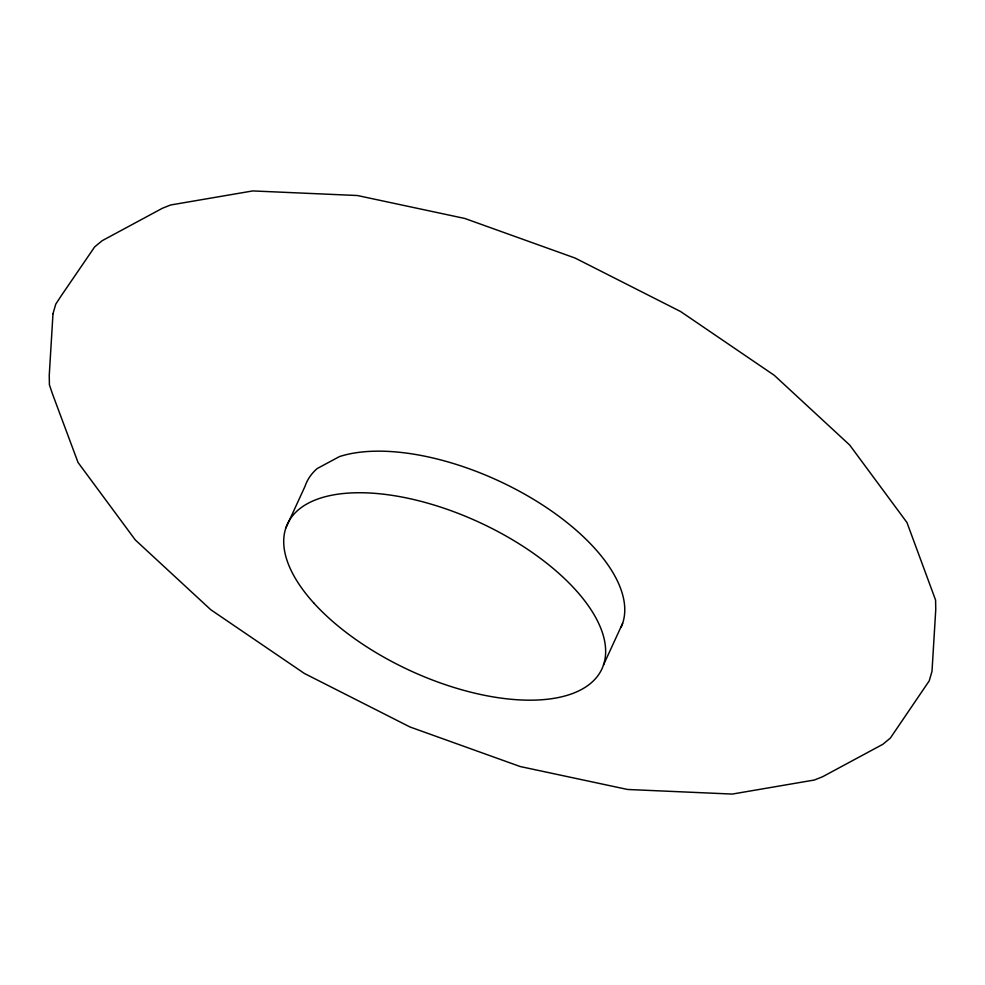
<?xml version="1.0" encoding="UTF-8"?>
<svg xmlns="http://www.w3.org/2000/svg" width="985" height="985" viewBox="0 0 985 985"><rect width="100%" height="100%" fill="white"/><g stroke="black" fill="none" stroke-linecap="round" stroke-linejoin="round"><path stroke-width="1.48" d="M285.872 527.972L304.993 486.393A173.126 81.804 24.7 0 1 317.182 468.565L339.369 456.621A173.126 81.804 24.7 0 1 534.005 499.629A173.126 81.804 24.7 0 1 621.042 627.322M603.497 664.949L622.619 623.37M52.993 313.71L49.25 375.371L49.41 384.876L52.464 393.877L78.037 462.482L135.314 539.965L210.728 609.69L304.402 673.469L409.957 726.967L520.203 766.539L627.617 789.478L732.261 794.07L814.336 780.021L822.586 776.746L882.831 744.303L890.341 738.097L929.237 680.844L932.007 671.29L935.75 609.629L935.59 600.124L906.963 522.518L849.686 445.035L774.272 375.31L680.598 311.531L575.043 258.033L464.797 218.461L357.383 195.523L252.739 190.93L170.664 204.978L162.414 208.254L102.169 240.697L94.658 246.903L61.242 295.771L55.763 304.156L52.993 313.71M313.87 603.103A173.126 81.804 24.7 0 0 591.308 682.777A173.126 81.804 24.7 0 0 428.869 503.495A173.126 81.804 24.7 0 0 313.87 603.103"/></g></svg>
